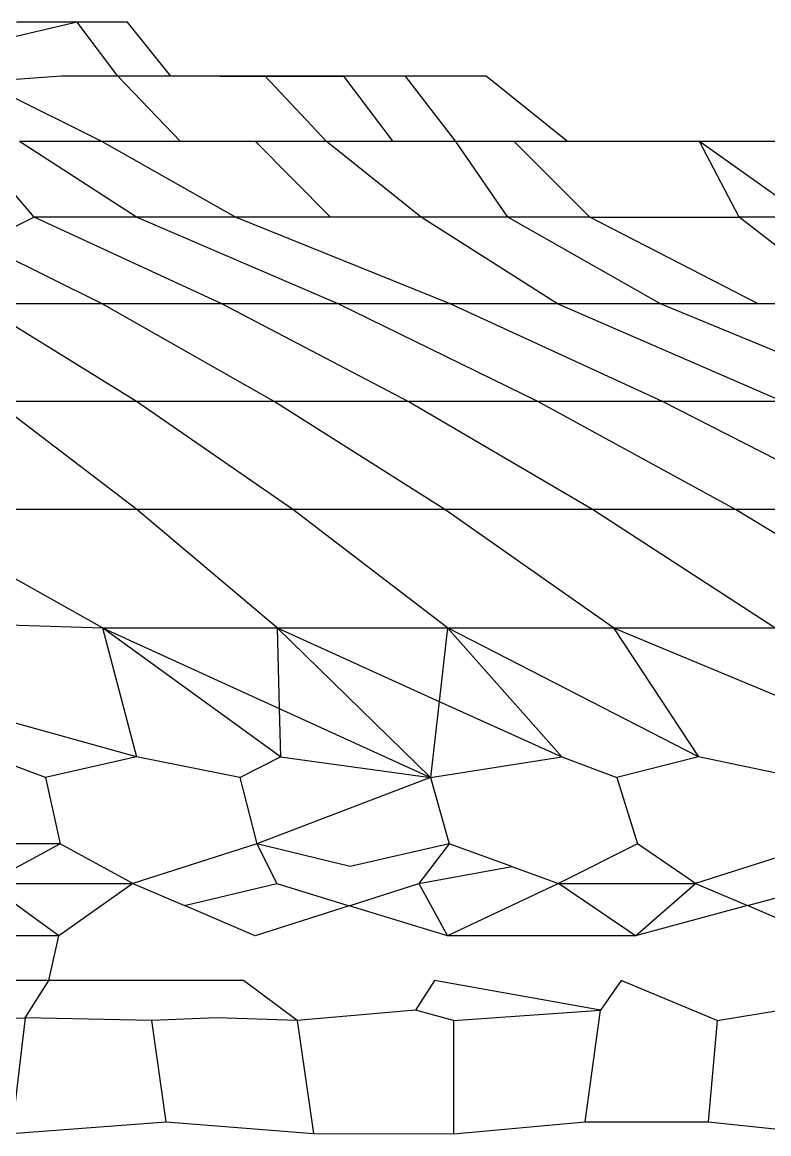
# Model space of a CAD drawing. Header units: inches. Extents: x 12 to 4610, y 7 to 3258.
# Drawn here: x 758.776 to 759.321, y 1694.385 to 1695.196 of the extents above; entities that cross this region are included whole.
import ezdxf

# ---------------------------------------------------------------- set-up
doc = ezdxf.new("R2010")
doc.units = ezdxf.units.IN
doc.header["$MEASUREMENT"] = 0

msp = doc.modelspace()

# ---------------------------------------------------------------- linework, layer by layer
for p, q in [((758.81642, 1695.19553), (758.7488, 1695.17966)), ((758.81642, 1695.19553), (758.77217, 1695.19553)), ((758.85298, 1695.19553), (758.81642, 1695.19553)), ((758.84609, 1695.15607), (758.81642, 1695.19553)), ((758.88466, 1695.15607), (758.85298, 1695.19553)), ((758.80483, 1695.15607), (758.74666, 1695.15206)), ((758.83431, 1695.10863), (758.74666, 1695.15206)), ((758.84609, 1695.15607), (758.80483, 1695.15607)), ((758.88466, 1695.15607), (758.84609, 1695.15607)), ((758.89174, 1695.10863), (758.84609, 1695.15607)), ((758.92049, 1695.15607), (758.88466, 1695.15607)), ((758.95357, 1695.15607), (758.88466, 1695.15607)), ((758.95357, 1695.15607), (758.92049, 1695.15607)), ((758.92049, 1695.15607), (758.98366, 1695.15607)), ((758.98366, 1695.15607), (758.95357, 1695.15607)), ((758.95357, 1695.15607), (759.01082, 1695.15607)), ((758.99819, 1695.10863), (758.95357, 1695.15607)), ((759.01082, 1695.15607), (758.98366, 1695.15607)), ((759.05599, 1695.15607), (758.98366, 1695.15607)), ((759.05599, 1695.15607), (759.01082, 1695.15607)), ((759.04701, 1695.10863), (759.01082, 1695.15607)), ((759.11476, 1695.15607), (759.05599, 1695.15607)), ((759.09267, 1695.10863), (759.05599, 1695.15607)), ((759.17415, 1695.10863), (759.11476, 1695.15607)), ((758.83431, 1695.10863), (758.77425, 1695.10863)), ((758.85976, 1695.05324), (758.77425, 1695.10863)), ((758.89174, 1695.10863), (758.83431, 1695.10863)), ((758.9319, 1695.05324), (758.83431, 1695.10863)), ((758.94643, 1695.10863), (758.89174, 1695.10863)), ((758.99819, 1695.10863), (758.94643, 1695.10863)), ((759.00118, 1695.05324), (758.94643, 1695.10863)), ((759.04701, 1695.10863), (758.99819, 1695.10863)), ((759.06746, 1695.05324), (758.99819, 1695.10863)), ((759.09267, 1695.10863), (759.04701, 1695.10863)), ((759.13509, 1695.10863), (759.09267, 1695.10863)), ((759.13057, 1695.05324), (759.09267, 1695.10863)), ((759.17415, 1695.10863), (759.13509, 1695.10863)), ((759.19032, 1695.05324), (759.13509, 1695.10863)), ((759.20979, 1695.10863), (759.17415, 1695.10863)), ((759.24196, 1695.10863), (759.17415, 1695.10863)), ((759.24196, 1695.10863), (759.20979, 1695.10863)), ((759.27046, 1695.10863), (759.20979, 1695.10863)), ((759.27046, 1695.10863), (759.24196, 1695.10863)), ((759.31648, 1695.10863), (759.24196, 1695.10863)), ((759.31648, 1695.10863), (759.27046, 1695.10863)), ((759.34822, 1695.05324), (759.27046, 1695.10863)), ((759.29927, 1695.05324), (759.27046, 1695.10863)), ((759.34743, 1695.10863), (759.31648, 1695.10863)), ((758.78499, 1695.05324), (758.74837, 1695.0965)), ((758.78499, 1695.05324), (758.74634, 1695.03395)), ((758.92201, 1694.98998), (758.78499, 1695.05324)), ((758.85976, 1695.05324), (758.78499, 1695.05324)), ((759.00667, 1694.98998), (758.85976, 1695.05324)), ((758.9319, 1695.05324), (758.85976, 1695.05324)), ((759.0884, 1694.98998), (758.9319, 1695.05324)), ((759.00118, 1695.05324), (758.9319, 1695.05324)), ((759.06746, 1695.05324), (759.00118, 1695.05324)), ((759.13057, 1695.05324), (759.06746, 1695.05324)), ((759.16683, 1694.98998), (759.06746, 1695.05324)), ((759.19032, 1695.05324), (759.13057, 1695.05324)), ((759.24184, 1694.98998), (759.13057, 1695.05324)), ((759.31331, 1694.98998), (759.19032, 1695.05324)), ((759.19032, 1695.05324), (759.29927, 1695.05324)), ((759.34822, 1695.05324), (759.29927, 1695.05324)), ((759.38094, 1694.98998), (759.29927, 1695.05324)), ((758.83449, 1694.98998), (758.74634, 1695.03395)), ((758.85958, 1694.9189), (758.74434, 1694.98998)), ((758.83449, 1694.98998), (758.74434, 1694.98998)), ((758.96016, 1694.9189), (758.83449, 1694.98998)), ((758.92201, 1694.98998), (758.83449, 1694.98998)), ((759.05782, 1694.9189), (758.92201, 1694.98998)), ((759.00667, 1694.98998), (758.92201, 1694.98998)), ((759.15236, 1694.9189), (759.00667, 1694.98998)), ((759.0884, 1694.98998), (759.00667, 1694.98998)), ((759.24349, 1694.9189), (759.0884, 1694.98998)), ((759.16683, 1694.98998), (759.0884, 1694.98998)), ((759.33101, 1694.9189), (759.16683, 1694.98998)), ((759.24184, 1694.98998), (759.16683, 1694.98998)), ((759.41475, 1694.9189), (759.24184, 1694.98998)), ((759.31331, 1694.98998), (759.24184, 1694.98998)), ((759.38094, 1694.98998), (759.31331, 1694.98998)), ((758.85982, 1694.84009), (758.7563, 1694.9189)), ((758.85958, 1694.9189), (758.7563, 1694.9189)), ((758.97371, 1694.84009), (758.85958, 1694.9189)), ((758.96016, 1694.9189), (758.85958, 1694.9189)), ((759.08461, 1694.84009), (758.96016, 1694.9189)), ((759.05782, 1694.9189), (758.96016, 1694.9189)), ((759.19234, 1694.84009), (759.05782, 1694.9189)), ((759.15236, 1694.9189), (759.05782, 1694.9189)), ((759.29659, 1694.84009), (759.15236, 1694.9189)), ((759.24349, 1694.9189), (759.15236, 1694.9189)), ((759.39705, 1694.84009), (759.24349, 1694.9189)), ((759.33101, 1694.9189), (759.24349, 1694.9189)), ((758.85982, 1694.84009), (758.7433, 1694.84009)), ((758.96224, 1694.75361), (758.85982, 1694.84009)), ((758.97371, 1694.84009), (758.85982, 1694.84009)), ((759.08656, 1694.75361), (758.97371, 1694.84009)), ((759.08461, 1694.84009), (758.97371, 1694.84009)), ((759.20772, 1694.75361), (759.08461, 1694.84009)), ((759.19234, 1694.84009), (759.08461, 1694.84009)), ((759.3254, 1694.75361), (759.19234, 1694.84009)), ((759.29659, 1694.84009), (759.19234, 1694.84009)), ((759.43923, 1694.75361), (759.29659, 1694.84009)), ((759.39705, 1694.84009), (759.29659, 1694.84009)), ((758.83492, 1694.75361), (758.74593, 1694.80372)), ((758.73866, 1694.75678), (758.83492, 1694.75361)), ((758.83492, 1694.75361), (758.96224, 1694.75361)), ((758.83492, 1694.75361), (758.85958, 1694.65954)), ((758.96474, 1694.65954), (758.83492, 1694.75361)), ((758.83492, 1694.75361), (758.9638, 1694.69478)), ((758.96224, 1694.75361), (759.08656, 1694.75361)), ((758.96224, 1694.75361), (759.07411, 1694.64443)), ((758.96224, 1694.75361), (758.9638, 1694.69478)), ((758.96224, 1694.75361), (759.08046, 1694.70005)), ((759.08656, 1694.75361), (759.08046, 1694.70005)), ((759.08656, 1694.75361), (759.20772, 1694.75361)), ((759.16988, 1694.65954), (759.08656, 1694.75361)), ((759.26961, 1694.65954), (759.08656, 1694.75361)), ((759.20772, 1694.75361), (759.3254, 1694.75361)), ((759.20772, 1694.75361), (759.26961, 1694.65954)), ((759.20772, 1694.75361), (759.35206, 1694.6937)), ((758.85958, 1694.65954), (758.73531, 1694.69409)), ((758.9638, 1694.69478), (758.96474, 1694.65954)), ((758.9638, 1694.69478), (759.07411, 1694.64443)), ((759.08046, 1694.70005), (759.07411, 1694.64443)), ((759.08046, 1694.70005), (759.16988, 1694.65954)), ((758.79317, 1694.64443), (758.75289, 1694.65954)), ((758.85958, 1694.65954), (758.79317, 1694.64443)), ((758.93508, 1694.64443), (758.85958, 1694.65954)), ((758.93508, 1694.64443), (758.96474, 1694.65954)), ((758.96474, 1694.65954), (759.07411, 1694.64443)), ((759.07411, 1694.64443), (759.16988, 1694.65954)), ((759.16988, 1694.65954), (759.20998, 1694.64443)), ((759.26961, 1694.65954), (759.20998, 1694.64443)), ((759.3423, 1694.64443), (759.26961, 1694.65954)), ((758.79317, 1694.64443), (758.80403, 1694.5962)), ((758.93508, 1694.64443), (758.9474, 1694.5962)), ((759.07411, 1694.64443), (758.9474, 1694.5962)), ((759.07411, 1694.64443), (759.08785, 1694.5962)), ((759.20998, 1694.64443), (759.22511, 1694.5962)), ((758.80403, 1694.5962), (758.7163, 1694.5962)), ((758.80403, 1694.5962), (758.75032, 1694.56722)), ((758.85695, 1694.56722), (758.80403, 1694.5962)), ((758.9474, 1694.5962), (758.85695, 1694.56722)), ((758.9474, 1694.5962), (758.96211, 1694.56722)), ((759.01548, 1694.57952), (758.9474, 1694.5962)), ((759.08785, 1694.5962), (759.01548, 1694.57952)), ((759.08785, 1694.5962), (759.06569, 1694.56722)), ((759.1336, 1694.57956), (759.08785, 1694.5962)), ((759.22511, 1694.5962), (759.16756, 1694.56722)), ((759.26753, 1694.56722), (759.22511, 1694.5962)), ((759.35884, 1694.5962), (759.26753, 1694.56722)), ((759.06569, 1694.56722), (759.1336, 1694.57956)), ((759.1336, 1694.57956), (759.16756, 1694.56722)), ((758.80293, 1694.52895), (758.75032, 1694.56722)), ((758.75032, 1694.56722), (758.85695, 1694.56722)), ((758.85695, 1694.56722), (758.80293, 1694.52895)), ((758.85695, 1694.56722), (758.89471, 1694.55102)), ((758.89471, 1694.55102), (758.96211, 1694.56722)), ((758.96211, 1694.56722), (759.01491, 1694.55097)), ((759.01491, 1694.55097), (759.06569, 1694.56722)), ((759.06569, 1694.56722), (759.08644, 1694.52895)), ((759.16756, 1694.56722), (759.08644, 1694.52895)), ((759.22359, 1694.52895), (759.16756, 1694.56722)), ((759.16756, 1694.56722), (759.26753, 1694.56722)), ((759.22359, 1694.52895), (759.26753, 1694.56722)), ((759.26753, 1694.56722), (759.30546, 1694.55102)), ((759.30546, 1694.55102), (759.36556, 1694.56722)), ((758.94612, 1694.52895), (758.89471, 1694.55102)), ((759.01491, 1694.55097), (758.94612, 1694.52895)), ((759.08644, 1694.52895), (759.01491, 1694.55097)), ((759.30546, 1694.55102), (759.22359, 1694.52895)), ((759.35713, 1694.52895), (759.30546, 1694.55102)), ((758.80293, 1694.52895), (758.71936, 1694.52895)), ((758.79561, 1694.4965), (758.80293, 1694.52895)), ((759.22359, 1694.52895), (759.08644, 1694.52895)), ((758.79561, 1694.4965), (758.72084, 1694.4965)), ((758.77834, 1694.46914), (758.79561, 1694.4965)), ((758.93782, 1694.4965), (758.79561, 1694.4965)), ((758.97676, 1694.46721), (758.93782, 1694.4965)), ((759.07717, 1694.4965), (759.06331, 1694.47483)), ((759.19808, 1694.47483), (759.07717, 1694.4965)), ((759.21333, 1694.4965), (759.19808, 1694.47483)), ((759.28334, 1694.46721), (759.21333, 1694.4965)), ((758.72554, 1694.46721), (758.77834, 1694.46914)), ((758.77834, 1694.46914), (758.76857, 1694.38474)), ((758.87087, 1694.46721), (758.77834, 1694.46914)), ((758.91823, 1694.46914), (758.87087, 1694.46721)), ((758.88124, 1694.39322), (758.87087, 1694.46721)), ((758.97676, 1694.46721), (758.91823, 1694.46914)), ((759.06331, 1694.47483), (758.97676, 1694.46721)), ((758.97676, 1694.46721), (758.98885, 1694.38469)), ((759.0909, 1694.46721), (759.06331, 1694.47483)), ((759.0909, 1694.46721), (759.19808, 1694.47483)), ((759.0909, 1694.46721), (759.0909, 1694.38466)), ((759.18697, 1694.39326), (759.19808, 1694.47483)), ((759.28334, 1694.46721), (759.27663, 1694.39328)), ((759.28334, 1694.46721), (759.3293, 1694.47483)), ((758.76857, 1694.38474), (758.88124, 1694.39322)), ((758.88124, 1694.39322), (758.98885, 1694.38469)), ((759.0909, 1694.38466), (759.18697, 1694.39326)), ((759.18697, 1694.39326), (759.27663, 1694.39328)), ((759.27663, 1694.39328), (759.35945, 1694.3846)), ((758.98885, 1694.38469), (759.0909, 1694.38466))]:
    msp.add_line(p, q)

doc.saveas('drawing.dxf')
